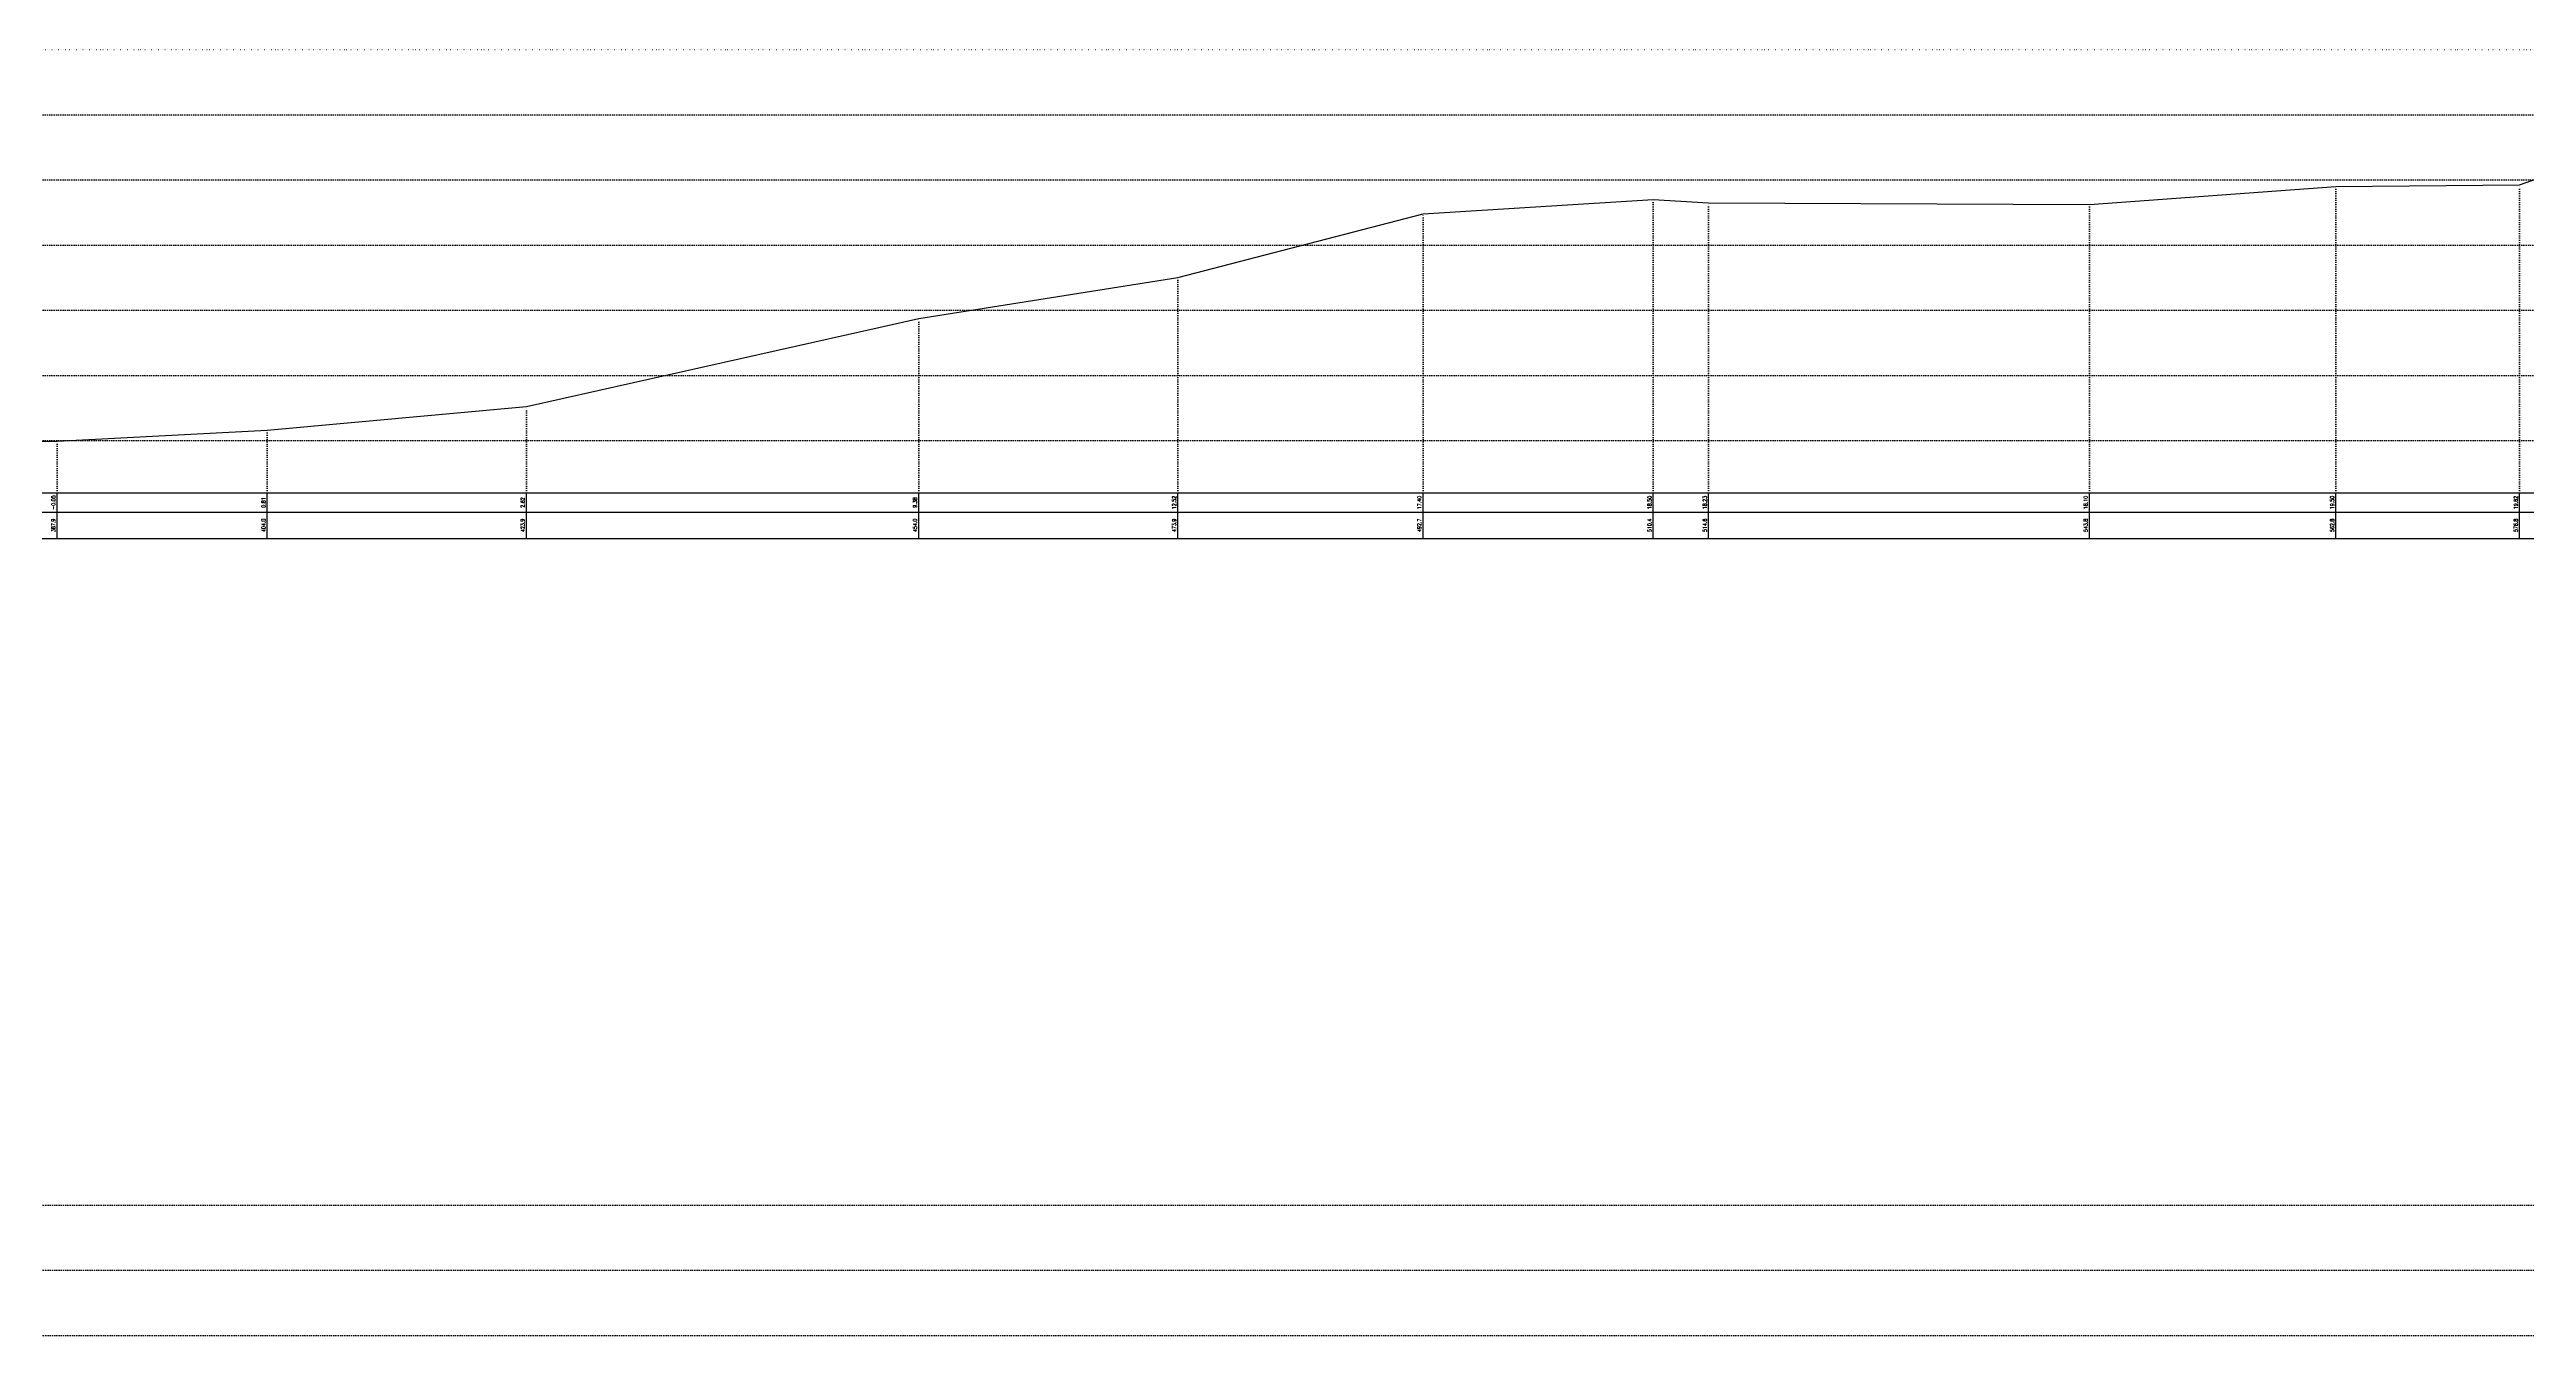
# Model space of a CAD drawing. Extents: x 391415 to 399140, y 3188456 to 3193760.
# Drawn here: x 395337 to 397238, y 3189491 to 3190478 of the extents above; entities that cross this region are included whole.
import ezdxf
from ezdxf.enums import TextEntityAlignment as Align

# ---------------------------------------------------------------- set-up
doc = ezdxf.new("R2010")
doc.units = 0
doc.linetypes.add('X4', pattern=[1.6, 0, -1.6])
for name, color, linetype in [('DMX', 1, 'CONTINUOUS'), ('zdm1', 2, 'CONTINUOUS'), ('ZDMT5', 3, 'CONTINUOUS')]:
    doc.layers.add(name, color=color, linetype=linetype)
doc.styles.add('HZ', font='rs.shx', dxfattribs={"width": 0.8, "bigfont": 'hztxt.shx'})

msp = doc.modelspace()

# ---------------------------------------------------------------- linework, layer by layer
at = {"layer": 'DMX', "linetype": 'Continuous', "flags": 128}
msp.add_lwpolyline([(394817.9, 3190173), (395343.3, 3190177.4), (395504.6, 3190185.9), (395703.5, 3190204.1), (396004.6, 3190271.7), (396203.5, 3190303.1), (396391.6, 3190351.9), (396568.3, 3190362.9), (396610.7, 3190360.2), (396903, 3190358.9), (397092.2, 3190372.9), (397233.1, 3190374.1), (397340.4, 3190411.9), (397410.5, 3190411.9), (397479.4, 3190378.2), (397902.8, 3190360.1), (398310.6, 3190358.3)], dxfattribs=at)
at = {"layer": 'zdm1', "linetype": 'X4'}
for p, q in [((391449.7, 3190477.9), (398325.6, 3190477.9)), ((391449.7, 3190427.9), (398325.6, 3190427.9)), ((391449.7, 3190377.9), (398325.6, 3190377.9)), ((391449.7, 3190327.9), (398325.6, 3190327.9)), ((391449.7, 3190277.9), (398325.6, 3190277.9)), ((391449.7, 3190227.9), (398325.6, 3190227.9)), ((391449.7, 3190177.9), (398325.6, 3190177.9)), ((391445, 3189591.5), (399139.6, 3189591.5)), ((391445, 3189541.5), (399139.6, 3189541.5)), ((391445, 3189491.5), (399139.6, 3189491.5))]:
    msp.add_line(p, q, dxfattribs=at)
at = {"layer": 'zdm1', "linetype": 'Continuous'}
for p, q in [((391464.7, 3190137.9), (398315.6, 3190137.9)), ((391419.7, 3190122.9), (398315.6, 3190122.9)), ((391419.7, 3190102.9), (398315.6, 3190102.9))]:
    msp.add_line(p, q, dxfattribs=at)
at = {"layer": 'ZDMT5', "linetype": 'X4'}
for p, q in [((397092.2, 3190137.9), (397092.2, 3190372.9)), ((397233.1, 3190137.9), (397233.1, 3190374.1)), ((396391.6, 3190137.9), (396391.6, 3190351.9)), ((396568.3, 3190137.9), (396568.3, 3190362.9)), ((396610.7, 3190137.9), (396610.7, 3190360.2)), ((396903, 3190137.9), (396903, 3190358.9)), ((396203.5, 3190137.9), (396203.5, 3190303.1)), ((396004.6, 3190137.9), (396004.6, 3190271.7)), ((395703.5, 3190137.9), (395703.5, 3190204.1)), ((395504.6, 3190137.9), (395504.6, 3190185.9)), ((395343.3, 3190137.9), (395343.3, 3190177.4))]:
    msp.add_line(p, q, dxfattribs=at)
at = {"layer": 'ZDMT5', "linetype": 'Continuous'}
for p, q in [((395343.3, 3190102.9), (395343.3, 3190137.9)), ((395504.6, 3190102.9), (395504.6, 3190137.9)), ((395703.5, 3190102.9), (395703.5, 3190137.9)), ((396004.6, 3190102.9), (396004.6, 3190137.9)), ((396203.5, 3190102.9), (396203.5, 3190137.9)), ((396391.6, 3190102.9), (396391.6, 3190137.9)), ((396568.3, 3190102.9), (396568.3, 3190137.9)), ((396610.7, 3190102.9), (396610.7, 3190137.9)), ((396903, 3190102.9), (396903, 3190137.9)), ((397092.2, 3190102.9), (397092.2, 3190137.9)), ((397233.1, 3190102.9), (397233.1, 3190137.9))]:
    msp.add_line(p, q, dxfattribs=at)

# ---------------------------------------------------------------- texts
at = {"layer": 'ZDMT5', "linetype": 'Continuous', "style": 'HZ', "width": 0.8}
for s, p in [('-0.05', (395342.8, 3190130.4)), ('0.81', (395504.1, 3190130.4)), ('2.62', (395703, 3190130.4)), ('9.38', (396004.1, 3190130.4)), ('12.52', (396203, 3190130.4)), ('17.40', (396391.1, 3190130.4)), ('18.50', (396567.8, 3190130.4)), ('18.23', (396610.2, 3190130.4)), ('18.10', (396902.5, 3190130.4)), ('19.50', (397091.7, 3190130.4)), ('19.62', (397232.6, 3190130.4)), ('387.9', (395342.8, 3190112.9)), ('404.0', (395504.1, 3190112.9)), ('423.9', (395703, 3190112.9)), ('454.0', (396004.1, 3190112.9)), ('473.9', (396203, 3190112.9)), ('492.7', (396391.1, 3190112.9)), ('510.4', (396567.8, 3190112.9)), ('514.6', (396610.2, 3190112.9)), ('543.8', (396902.5, 3190112.9)), ('562.8', (397091.7, 3190112.9)), ('576.8', (397232.6, 3190112.9))]:
    msp.add_text(s, height=3, rotation=90, dxfattribs=at).set_placement(p, align=Align.BOTTOM_CENTER)

doc.saveas('drawing.dxf')
